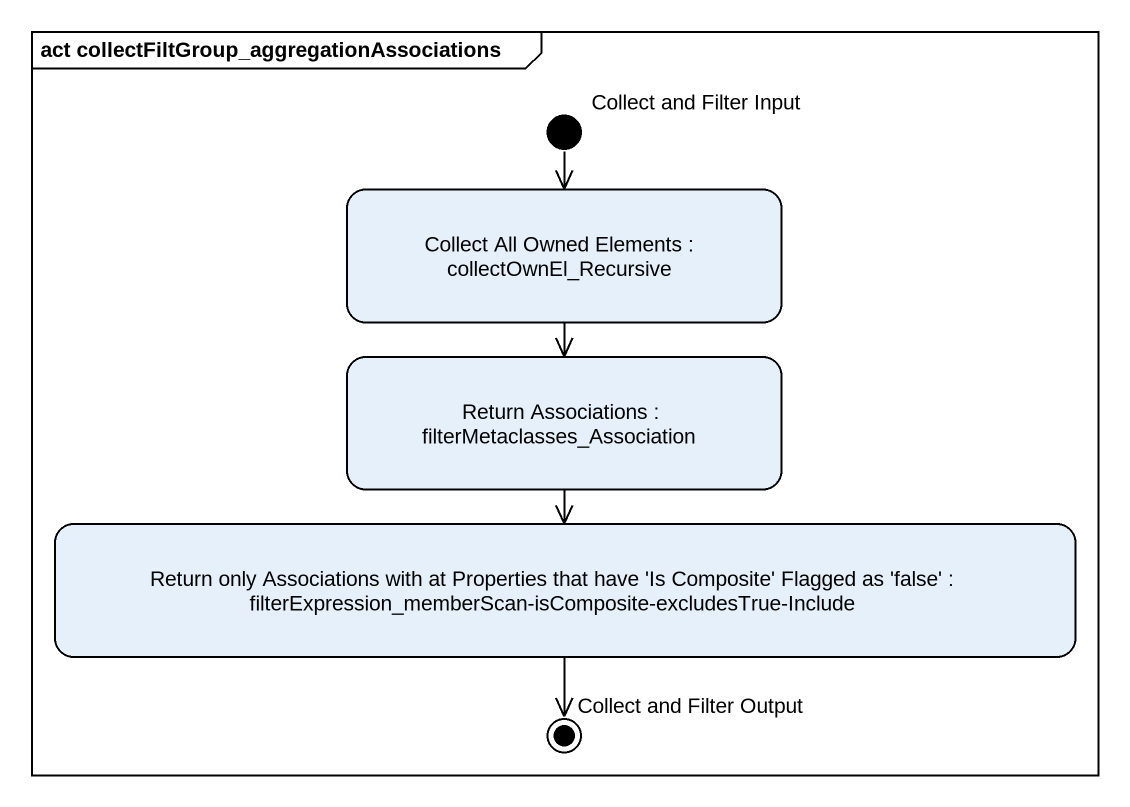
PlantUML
@startuml
mainframe act collectFiltGroup_aggregationAssociations
hide empty description
state "Collect and Filter Input" as Collect_and_Filter_Input <<start>>
state "Collect All Owned Elements : collectOwnEl_Recursive" as Collect_All_Owned_Elements
state "Return Associations : filterMetaclasses_Association" as Return_Associations
state "Return only Associations with at Properties that have 'Is Composite' Flagged as 'false' : filterExpression_memberScan-isComposite-excludesTrue-Include" as Return_only_Associations
state "Collect and Filter Output" as Collect_and_Filter_Output <<end>>
Collect_and_Filter_Input --> Collect_All_Owned_Elements
Collect_All_Owned_Elements --> Return_Associations
Return_Associations --> Return_only_Associations
Return_only_Associations --> Collect_and_Filter_Output
@enduml
